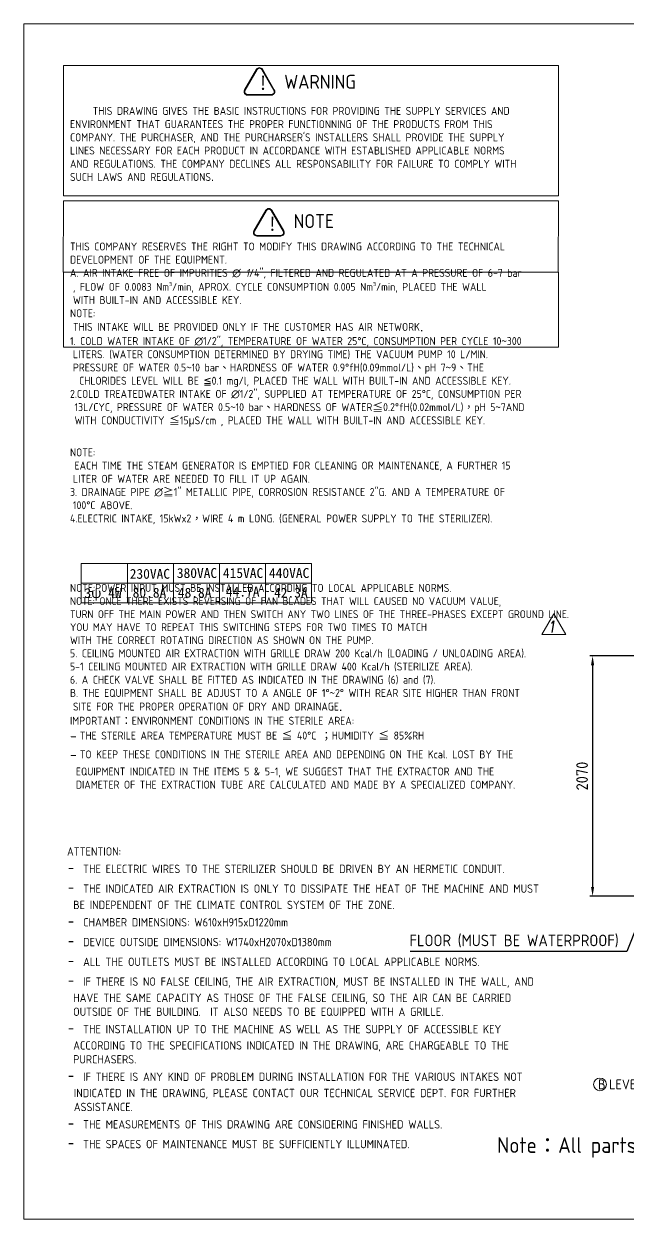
# Model space of a CAD drawing. Header units: millimetres. Extents: x -71403 to 149972, y -2963 to 10300.
# Drawn here: x 0 to 5197, y 0 to 10300 of the extents above; entities that cross this region are included whole.
import ezdxf

# ---------------------------------------------------------------- set-up
doc = ezdxf.new("R2010")
doc.units = ezdxf.units.MM
doc.header["$MEASUREMENT"] = 0
for name, color, linetype, lineweight in [('D', 3, 'Continuous', 13), ('F', 7, 'Continuous', 15), ('T', 4, 'Continuous', 15)]:
    doc.layers.add(name, color=color, linetype=linetype, lineweight=lineweight)
doc.styles.get("Standard").update_dxf_attribs({"font": 'KAIU.TTF'})
doc.styles.add('STU25', font='isocp2.shx')
doc.styles.add('Text', font='romans.shx', dxfattribs={"width": 0.8, "oblique": 10})
doc.dimstyles.new('STU25', dxfattribs={"dimscale": 40, "dimtxt": 2.5, "dimasz": 2, "dimexe": 0.6, "dimexo": 1, "dimgap": 1, "dimtad": 1, "dimdsep": 46, "dimtxsty": 'STU25', "dimcen": 2, "dimazin": 2, "dimtfac": 1, "dimtmove": 0, "dimatfit": 3, "dimfxl": 0, "dimtolj": 1, "dimtzin": 0, "dimarcsym": 0})
doc.dimstyles.new('STU25$7', dxfattribs={"dimscale": 40, "dimtxt": 2.5, "dimasz": 2, "dimexe": 1.25, "dimexo": 0.625, "dimgap": 1, "dimtad": 0, "dimdec": 4, "dimdsep": 46, "dimtxsty": 'STU25', "dimcen": 2.5, "dimazin": 2, "dimtfac": 1, "dimtdec": 4, "dimtmove": 0, "dimatfit": 3, "dimfxl": 0, "dimtolj": 1, "dimtzin": 0, "dimarcsym": 0})

# ---------------------------------------------------------------- blocks, each defined once
blk = doc.blocks.new('*D4')
at = {"layer": 'D', "color": 0, "lineweight": -2}
for p, q in [((6088, 4853), (4875, 4853)), ((4899, 4773), (4899, 2863)), ((5288, 2783), (4875, 2783))]:
    blk.add_line(p, q, dxfattribs=at)
at = {"layer": 'D', "color": 0}
for points in [[(4886, 4773), (4913, 4773), (4899, 4853)], [(4886, 2863), (4913, 2863), (4899, 2783)]]:
    blk.add_solid(points, dxfattribs=at)
at = {"layer": 'Defpoints', "color": 0}
for p in [(6128, 4853), (4899, 2783), (5328, 2783)]:
    blk.add_point(p, dxfattribs=at)
at = {"layer": 'D', "color": 0, "insert": (4809, 3818), "char_height": 100, "attachment_point": 5, "rotation": 90, "style": 'STU25'}
blk.add_mtext('\\A1;2070', dxfattribs=at)

msp = doc.modelspace()

# ---------------------------------------------------------------- hatches: boundary and pattern name
at = {"layer": 'D'}
h = msp.add_hatch(color=11, dxfattribs=at)
edge = h.paths.add_edge_path()
edge.add_line((2003.036, 9908.635), (1900.605, 9731.219))
edge.add_arc((1926.586, 9716.219), 30, 149.9999999, 270)
edge.add_line((1926.586, 9686.219), (2131.448, 9686.219))
edge.add_arc((2131.448, 9716.219), 30, 270, 389.9999999)
edge.add_line((2157.428, 9731.219), (2054.997, 9908.635))
edge.add_arc((2029.017, 9893.635), 30, 30, 150)
edge = h.paths.add_edge_path(flags=16)
edge.add_arc((2029.017, 9893.635), 24, 30, 150)
edge.add_line((2008.232, 9905.635), (1905.801, 9728.219))
edge.add_arc((1926.586, 9716.219), 24, 149.9999999, 270)
edge.add_line((1926.586, 9692.219), (2131.448, 9692.219))
edge.add_arc((2131.448, 9716.219), 24, 270, 389.9999999)
edge.add_line((2152.232, 9728.219), (2049.801, 9905.635))
h = msp.add_hatch(color=11, dxfattribs=at)
edge = h.paths.add_edge_path()
edge.add_ellipse((2007.277, 8501.395), major_axis=(30, 0), ratio=1, start_angle=149.9999999, end_angle=270)
edge.add_line((2007.277, 8471.395), (2212.138, 8471.395))
edge.add_ellipse((2212.138, 8501.395), major_axis=(30, 0), ratio=1, start_angle=270, end_angle=389.9999999)
edge.add_line((2238.119, 8516.395), (2135.688, 8693.81))
edge.add_ellipse((2109.708, 8678.81), major_axis=(30, 0), ratio=1, start_angle=30, end_angle=150)
edge.add_line((2083.727, 8693.81), (1981.296, 8516.395))
edge = h.paths.add_edge_path(flags=16)
edge.add_ellipse((2007.277, 8501.395), major_axis=(24, 0), ratio=1, start_angle=149.9999999, end_angle=270)
edge.add_line((2007.277, 8477.395), (2212.138, 8477.395))
edge.add_ellipse((2212.138, 8501.395), major_axis=(24, 0), ratio=1, start_angle=270, end_angle=389.9999999)
edge.add_line((2232.923, 8513.395), (2130.492, 8690.81))
edge.add_ellipse((2109.708, 8678.81), major_axis=(24, 0), ratio=1, start_angle=30, end_angle=150)
edge.add_line((2088.923, 8690.81), (1986.492, 8513.395))

# ---------------------------------------------------------------- linework, layer by layer
at = {"layer": 'D', "color": 11}
for p, q in [((2003.036, 9908.635), (1900.605, 9731.219)), ((2008.232, 9905.635), (1905.801, 9728.219)), ((2049.801, 9905.635), (2152.232, 9728.219)), ((2054.997, 9908.635), (2157.428, 9731.219)), ((1926.586, 9692.219), (2131.448, 9692.219)), ((1926.586, 9686.219), (2131.448, 9686.219)), ((2083.727, 8693.81), (1981.296, 8516.395)), ((2088.923, 8690.81), (1986.492, 8513.395)), ((2130.492, 8690.81), (2232.923, 8513.395)), ((2135.688, 8693.81), (2238.119, 8516.395)), ((2007.277, 8477.395), (2212.138, 8477.395)), ((2007.277, 8471.395), (2212.138, 8471.395))]:
    msp.add_line(p, q, dxfattribs=at)
at = {"layer": 'D'}
for p, q in [((494.155, 5650.904), (494.155, 5310.704)), ((494.155, 5650.904), (2478.655, 5650.904)), ((891.055, 5650.904), (891.055, 5310.704)), ((1287.955, 5650.904), (1287.955, 5310.704)), ((1684.855, 5650.904), (1684.855, 5310.704)), ((2081.755, 5650.904), (2081.755, 5310.704)), ((2478.655, 5650.904), (2478.655, 5310.704)), ((494.155, 5480.804), (2478.655, 5480.804)), ((494.155, 5310.704), (2478.655, 5310.704))]:
    msp.add_line(p, q, dxfattribs=at)
at = {"layer": 'D', "color": 11}
for points in [[(340.961, 9940.439), (4605.585, 9940.439), (4605.585, 8816.924), (340.961, 8816.924)], [(340.961, 8774.743), (4605.585, 8774.743), (4601.908, 8159.858), (337.284, 8159.858)], [(340.961, 8161.491), (4605.585, 8161.491), (4605.585, 7513.958), (340.961, 7513.958)]]:
    msp.add_lwpolyline(points, close=True, dxfattribs=at)
at = {"layer": 'D'}
msp.add_circle((4962.838, 1160.826), 55, dxfattribs=at)
at = {"layer": 'D', "color": 11}
for centre, radius, start, end in [((2029.017, 9893.635), 30, 30, 150), ((2029.017, 9893.635), 24, 30, 150), ((1926.586, 9716.219), 30, 149.9999999, 270), ((1926.586, 9716.219), 24, 149.9999999, 270), ((2131.448, 9716.219), 30, 270, 29.9999999), ((2131.448, 9716.219), 24, 270, 29.9999999), ((2109.708, 8678.81), 30, 30, 150), ((2109.708, 8678.81), 24, 30, 150), ((2007.277, 8501.395), 30, 149.9999999, 270), ((2007.277, 8501.395), 24, 149.9999999, 270), ((2212.138, 8501.395), 30, 270, 29.9999999), ((2212.138, 8501.395), 24, 270, 29.9999999)]:
    msp.add_arc(centre, radius, start, end, dxfattribs=at)
at = {"layer": 'F', "color": 6}
msp.add_lwpolyline([(0, 10300), (0, 0), (14650, 0), (14650, 10300)], close=True, dxfattribs=at)
at = {"layer": 'F', "color": 7}
msp.add_lwpolyline([(4565.044, 5216.527), (4461.165, 5036.604), (4668.922, 5036.604)], close=True, dxfattribs=at)

# ---------------------------------------------------------------- texts
at = {"layer": 'D', "color": 11, "attachment_point": 1, "style": 'STU25'}
for s, insert, char_height in [('{\\f標楷體|b0|i0|c136|p65;!}', (2019.044, 9851.959), 120), ('WARNING', (2242.859, 9861.257), 120), ('{\\A1;}\\P{\\A1;\\H0.70420x;     THIS DRAWING GIVES THE BASIC INSTRUCTIONS FOR PROVIDING THE SUPPLY SERVICES AND}\\P{\\A1;\\H0.70420x;ENVIRONMENT THAT GUARANTEES THE PROPER FUNCTIONNING OF THE PRODUCTS FROM THIS }\\P{\\A1;\\H0.70420x;COMPANY. THE PURCHASER, AND THE PURCHARSER\'S INSTALLERS SHALL PROVIDE THE SUPPLY }\\P{\\A1;\\H0.70420x;LlNES NECESSARY FOR EACH PRODUCT IN ACCORDANCE WITH ESTABLlSHED APPLlCABLE NORMS }\\P{\\A1;\\H0.70420x;AND REGULATIONS. THE COMPANY DECLlNES ALL RESPONSABILlTY FOR FAILURE TO COMPLY WITH }\\P{\\A1;\\H0.70420x;SUCH LAWS AND REGULATIONS}{\\A1;\\F????;\\H0.70420x;.}\\P{\\A1;\\F????;\\H0.70420x;}\\P{\\A1;\\F????;\\H0.70420x;}\\P{\\A1;\\F????;\\H0.70420x;}\\P{\\A1;\\Fisocp2.shx;\\H0.70420x;THIS COMPANY RESERVES THE RIGHT TO MODIFY THIS DRAWING ACCORDING TO THE TECHNICAL }\\P{\\A1;\\Fisocp2.shx;\\H0.70420x;DEVELOPMENT OF THE EQUIPMENT.}\\P{\\A1;\\Fisocp2.shx;\\H0.70420x;A. AIR INTAKE FREE OF IMPURITIES ∅ }{\\A1;\\fISOCP2|b0|i1|c0|p2;\\H0.70420x;1}{\\A1;\\Fisocp2.shx;\\H0.70420x;/4"}{\\A1;\\fISOCP2|b0|i1|c0|p2;\\H0.70420x;, }{\\A1;\\Fisocp2.shx;\\H0.70420x;FILTERED AND REGULATED AT A PRESSURE OF 6-7 bar}\\P{\\A1;\\F????;\\H0.70420x; }{\\A1;\\Fisocp2.shx;\\H0.70420x;, FLOW OF 0.0083 Nm{\\A1;\\Fisocp2.shx;\\H0.49294x;\\S3^ ;}}{\\A1;\\Fisocp2.shx;\\H0.70441x;/min, APROX. CYCLE CONSUMPTION 0.005 Nm{\\A1;\\Fisocp2.shx;\\H0.49309x;\\S3^ ;}}{\\A1;\\Fisocp2.shx;\\H0.70462x;/min, PLACED THE WALL }\\P{\\A1;\\F????;\\H0.70462x; }{\\A1;\\Fisocp2.shx;\\H0.70462x;WITH BUILT-IN AND ACCESSIBLE KEY.}\\P{\\A1;\\Fisocp2.shx;\\H0.70462x;NOTE:}\\P{\\A1;\\F????;\\H0.70462x; }{\\A1;\\Fisocp2.shx;\\H0.70462x;THIS INTAKE WILL BE PROVIDED ONLY IF THE CUSTOMER HAS AIR NETWORK}{\\A1;\\fArial|b0|i0|c0|p34;\\H0.77508x;.}\\P{\\A1;\\Fisocp2.shx;\\H0.70447x;1. COLD WATER INTAKE OF ∅1/2", TEMPERATURE OF WATER 25°C, CONSUMPTION PER CYCLE 10}{\\A1;\\f細明體|b0|i0|c136|p49;\\H0.70447x;~}{\\A1;\\Fisocp2.shx;\\H0.70447x;300 }\\P{\\A1;\\F???;\\H0.70447x; }{\\A1;\\Fisocp2.shx;\\H0.70447x;LITERS. (WATER CONSUMPTION DETERMINED BY DRYING TIME) THE VACUUM PUMP 10 L/MIN. }\\P{\\A1;\\F???;\\H0.70447x; }{\\A1;\\Fisocp2.shx;\\H0.70447x;PRESSURE OF WATER 0.5}{\\A1;\\f細明體|b0|i0|c136|p49;\\H0.70447x;~}{\\A1;\\Fisocp2.shx;\\H0.70447x;10 bar}{\\A1;\\f標楷體|b0|i0|c136|p65;\\H0.70447x;、}{\\A1;\\Fisocp2.shx;\\H0.70447x;HARDNESS OF WATER 0.9°fH(0.09mmol/L)}{\\A1;\\f標楷體|b0|i0|c136|p65;\\H0.70447x;、}{\\A1;\\Fisocp2.shx;\\H0.70447x;pH 7}{\\A1;\\f細明體|b0|i0|c136|p49;\\H0.70447x;~}{\\A1;\\Fisocp2.shx;\\H0.70447x;9}{\\A1;\\f標楷體|b0|i0|c136|p65;\\H0.70447x;、}{\\A1;\\Fisocp2.shx;\\H0.70447x;THE}\\P{\\A1;\\Fisocp2.shx;\\H0.70447x;  CHLORIDES LEVEL WILL BE }{\\A1;\\f新細明體|b0|i0|c136|p16;\\H0.70447x;≦}{\\A1;\\Fisocp2.shx;\\H0.70447x;0.1 mg/l, PLACED THE WALL WITH BUILT-IN AND ACCESSIBLE KEY.}\\P{\\A1;\\Fisocp2.shx;\\H0.70447x;2.COLD TREATEDWATER INTAKE OF ∅1/2", SUPPLIED AT TEMPERATURE OF 25°C, CONSUMPTION PER}\\P{\\A1;\\Fisocp2.shx;\\H0.70447x; 13L/CYC, PRESSURE OF WATER 0.5}{\\A1;\\f細明體|b0|i0|c136|p49;\\H0.70447x;~}{\\A1;\\Fisocp2.shx;\\H0.70447x;10 bar}{\\A1;\\f標楷體|b0|i0|c136|p65;\\H0.70447x;、}{\\A1;\\Fisocp2.shx;\\H0.70447x;HARDNESS OF WATER}{\\A1;\\f標楷體|b0|i0|c136|p65;\\H0.70447x;≦}{\\A1;\\Fisocp2.shx;\\H0.70447x;0.2°fH(0.02mmol/L)}{\\A1;\\f標楷體|b0|i0|c136|p65;\\H0.70447x;，}{\\A1;\\Fisocp2.shx;\\H0.70447x;pH 5}{\\A1;\\f細明體|b0|i0|c136|p49;\\H0.70447x;~}{\\A1;\\Fisocp2.shx;\\H0.70447x;7AND }\\P{\\A1;\\Fisocp2.shx;\\H0.70447x; WITH CONDUCTIVITY }{\\A1;\\f標楷體|b0|i0|c136|p65;\\H0.70447x;≦}{\\A1;\\Fisocp2.shx;\\H0.70447x;15}{\\A1;\\f新細明體|b0|i0|c136|p16;\\H0.70447x;μ}{\\A1;\\Fisocp2.shx;\\H0.70447x;S/cm , PLACED THE WALL WITH BUILT-IN AND ACCESSIBLE KEY.}\\P{\\A1;\\Fisocp2.shx;\\H0.70447x;}\\P{\\A1;\\Fisocp2.shx;\\H0.70447x;NOTE:}\\P{\\A1;\\Fisocp2.shx;\\H0.70447x; EACH TIME THE STEAM GENERATOR IS EMPTIED FOR CLEANING OR MAINTENANCE, A FURTHER 15 }\\P{\\A1;\\F???;\\H0.70447x; }{\\A1;\\Fisocp2.shx;\\H0.70447x;LITER OF WATER ARE NEEDED TO FILL IT UP AGAIN.}\\P{\\A1;\\Fisocp2.shx;\\H0.70447x;3. DRAINAGE PIPE ∅}{\\A1;\\f標楷體|b0|i0|c136|p65;\\H0.70447x;≧}{\\A1;\\Fisocp2.shx;\\H0.70447x;1" METALLIC PIPE, CORROSION RESISTANCE 2"G. AND A TEMPERATURE OF }\\P{\\A1;\\F???;\\H0.70447x; }{\\A1;\\Fisocp2.shx;\\H0.70447x;100°C ABOVE.}\\P{\\A1;\\Fisocp2.shx;\\H0.70447x;4.ELECTRIC INTAKE, 15kWx2}{\\A1;\\f標楷體|b0|i0|c136|p65;\\H0.70447x;，}{\\A1;\\Fisocp2.shx;\\H0.70447x;WIRE 4 m LONG. (GENERAL POWER SUPPLY TO THE STERILIZER).}\\P{\\A1;\\Fisocp2.shx;\\H0.70447x;}\\P{\\A1;\\Fisocp2.shx;\\H0.70447x;}\\P{\\A1;\\Fisocp2.shx;\\H0.70447x;}\\P{\\A1;\\Fisocp2.shx;\\H0.70447x;NOTE:POWER INPUT MUST BE INSTALLED ACCORDING TO LOCAL APPLICABLE NORMS.}\\P{\\A1;\\H0.69484x;NOTE: ONCE THERE EXISTS REVERSING OF FAN BLADES THAT WILL CAUSED NO VACUUM VALUE, }\\P{\\A1;\\H0.69484x;TURN OFF THE MAIN POWER AND THEN SWITCH ANY TWO LINES OF THE THREE-PHASES EXCEPT GROUND LINE. }\\P{\\A1;\\H0.69484x;YOU MAY HAVE TO REPEAT THIS SWITCHING STEPS FOR TWO TIMES TO MATCH }\\P{\\A1;\\H0.69484x;WITH THE CORRECT ROTATING DIRECTION AS SHOWN ON THE PUMP. }\\P{\\A1;\\Fisocp2.shx;\\H0.70447x;5. CEILING MOUNTED AIR EXTRACTION WITH GRILLE DRAW 200 Kcal/h (LOADING / UNLOADING AREA).}\\P{\\A1;\\Fisocp2.shx;\\H0.70447x;5-1 CEILING MOUNTED AIR EXTRACTION WITH GRILLE DRAW 400 Kcal/h (STERILIZE AREA).}\\P{\\A1;\\Fisocp2.shx;\\H0.70447x;6. A CHECK VALVE SHALL BE FITTED AS INDICATED IN THE DRAWING (6) and (7).}\\P{\\A1;\\Fisocp2.shx;\\H0.70447x;B. THE EQUIPMENT SHALL BE ADJUST TO A ANGLE OF 1°}{\\A1;\\f細明體|b0|i0|c136|p49;\\H0.70447x;~}{\\A1;\\Fisocp2.shx;\\H0.70447x;2° WITH REAR SITE HIGHER THAN FRONT }\\P{\\A1;\\F???;\\H0.70447x; }{\\A1;\\Fisocp2.shx;\\H0.70447x;SITE FOR THE PROPER OPERATION OF DRY AND DRAINAGE}{\\A1;\\fArial|b0|i0|c0|p34;\\H0.77492x;.}\\P{\\A1;\\Fisocp2.shx;\\H0.70433x;IMPORTANT}{\\A1;\\f標楷體|b0|i0|c136|p65;\\H0.70433x;：}{\\A1;\\Fisocp2.shx;\\H0.70433x;ENVIRONMENT CONDITIONS IN THE STERILE AREA:}\\P{\\A1;\\Fisocp2.shx;\\H1.00000x;-}{\\A1;\\F???;\\H0.70420x; }{\\A1;\\Fisocp2.shx;\\H0.70420x;THE STERILE AREA TEMPERATURE MUST BE }{\\A1;\\f標楷體|b0|i0|c136|p65;\\H0.70420x;≦}{\\A1;\\Fisocp2.shx;\\H0.70420x; 40°C }{\\A1;\\f標楷體|b0|i0|c136|p65;\\H0.70420x;；}{\\A1;\\Fisocp2.shx;\\H0.70420x;HUMIDITY }{\\A1;\\f標楷體|b0|i0|c136|p65;\\H0.70420x;≦}{\\A1;\\Fisocp2.shx;\\H0.70420x; 85%RH}\\P{\\A1;\\Fisocp2.shx;\\H1.00000x;-}{\\A1;\\F???;\\H0.70420x; }{\\A1;\\Fisocp2.shx;\\H0.70420x;TO KEEP THESE CONDITIONS IN THE STERILE AREA AND DEPENDING ON THE Kcal. LOST BY THE }\\P{\\A1;\\F???;\\H0.70420x;  }{\\A1;\\Fisocp2.shx;\\H0.70420x;EQUIPMENT INDICATED IN THE ITEMS 5 & 5-1, WE SUGGEST THAT THE EXTRACTOR AND THE }\\P{\\A1;\\F???;\\H0.70420x;  }{\\A1;\\Fisocp2.shx;\\H0.70420x;DIAMETER OF THE EXTRACTION TUBE ARE CALCULATED AND MADE BY A SPECIALIZED COMPANY.}', (397.095, 9746.017), 97), ('NOTE', (2323.55, 8660.376), 120), ('{\\f標楷體|b0|i0|c136|p65;!}', (2099.735, 8637.134), 120), ('{\\f標楷體|b0|i0|c136|p65;230VAC}', (911.743, 5603.332), 85.05), ('{\\f標楷體|b0|i0|c136|p65;380VAC}', (1317.582, 5610.347), 85.05), ('{\\f標楷體|b0|i0|c136|p65;415VAC}', (1714.482, 5610.347), 85.05), ('{\\f標楷體|b0|i0|c136|p65;440VAC}', (2111.382, 5610.347), 85.05), ('{\\f標楷體|b0|i0|c136|p65;3ψ 4W}', (521.153, 5437.724), 85.05), ('{\\f標楷體|b0|i0|c136|p65;80.8A}', (937.251, 5440.752), 85.05), ('{\\f標楷體|b0|i0|c136|p65;48.8A}', (1326.571, 5440.752), 85.05), ('{\\f標楷體|b0|i0|c136|p65;44.7A}', (1740.424, 5449.428), 85.05), ('{\\f標楷體|b0|i0|c136|p65;42.3A}', (2155.514, 5440.752), 85.05), ('\\P{\\H0.7042x;ATTENTION:\\P\\f標楷體|b0|i0|c136|p65;\\H1.42x;- \\Fisocp2.shx;\\H0.7042x;THE ELECTRIC WIRES TO THE STERILIZER SHOULD BE DRIVEN BY AN HERMETIC CONDUIT.  \\P\\f標楷體|b0|i0|c136|p65;\\H1.42x;- \\Fisocp2.shx;\\H0.7042x;THE INDICATED AIR EXTRACTION IS ONLY TO DISSIPATE THE HEAT OF THE MACHINE AND MUST \\P\\f???|b0|i0|c0|p65;  \\Fisocp2.shx;BE INDEPENDENT OF THE CLIMATE CONTROL SYSTEM OF THE ZONE.\\P\\f標楷體|b0|i0|c136|p65;\\H1.42x;- \\Fisocp2.shx;\\H0.7042x;CHAMBER DIMENSIONS: W610xH915xD1220mm\\P\\f標楷體|b0|i0|c136|p65;\\H1.42x;- \\Fisocp2.shx;\\H0.7042x;DEVICE OUTSIDE DIMENSIONS: W1740xH2070xD1380mm\\f標楷體|b0|i0|c136|p65;\\H1.42x; \\P- \\Fisocp2.shx;\\H0.7042x;ALL THE OUTLETS MUST BE INSTALLED ACCORDING TO LOCAL APPLICABLE NORMS.\\P\\f標楷體|b0|i0|c136|p65;\\H1.42x;- \\Fisocp2.shx;\\H0.7042x;IF THERE IS NO FALSE CEILING, THE AIR EXTRACTION, MUST BE INSTALLED IN THE WALL, AND \\P\\f???|b0|i0|c0|p65;  \\Fisocp2.shx;HAVE THE SAME CAPACITY AS THOSE OF THE FALSE CEILING, SO THE AIR CAN BE CARRIED \\P\\f???|b0|i0|c0|p65;  \\Fisocp2.shx;OUTSIDE OF THE BUILDING.  IT ALSO NEEDS TO BE EQUIPPED WITH A GRILLE.\\P\\f標楷體|b0|i0|c136|p65;\\H1.42x;- \\Fisocp2.shx;\\H0.7042x;THE INSTALLATION UP TO THE MACHINE AS WELL AS THE SUPPLY OF ACCESSIBLE KEY \\P\\f???|b0|i0|c0|p65;  \\Fisocp2.shx;ACCORDING TO THE SPECIFICATIONS INDICATED IN THE DRAWING, ARE CHARGEABLE TO THE \\P\\f???|b0|i0|c0|p65;  \\Fisocp2.shx;PURCHASERS.\\fArial|b0|i0|c0|p34;\\H1.087x; \\P\\f標楷體|b0|i0|c136|p65;\\H1.307x;- \\Fisocp2.shx;\\H0.7042x;IF THERE IS ANY KIND OF PROBLEM DURING INSTALLATION FOR THE VARIOUS INTAKES NOT \\P\\f???|b0|i0|c0|p65;\\H1.1x;  \\Fisocp2.shx;\\H0.9089x;INDICATED IN THE DRAWING, PLEASE CONTACT OUR TECHNICAL SERVICE DEPT. FOR FURTHER \\P\\f???|b0|i0|c0|p65;\\H1.1x;  \\Fisocp2.shx;\\H0.9089x;ASSISTANCE.\\P\\f標楷體|b0|i0|c136|p65;\\H1.42x;- \\Fisocp2.shx;\\H0.7042x;THE MEASUREMENTS OF THIS DRAWING ARE CONSIDERING FINISHED WALLS.\\P\\f標楷體|b0|i0|c136|p65;\\H1.42x;- \\Fisocp2.shx;\\H0.7042x;THE SPACES OF MAINTENANCE MUST BE SUFFICIENTLY ILLUMINATED.}', (371.282, 3374.782), 102.173745)]:
    msp.add_mtext(s, dxfattribs=dict(at, insert=insert, char_height=char_height))
at = {"layer": 'D', "insert": (3322.156, 2451.455), "char_height": 100, "attachment_point": 1}
msp.add_mtext('{\\Fisocp2.shx;FLOOR (MUST BE WATERPROOF)}', dxfattribs=at)
at = {"layer": 'D', "color": 11, "insert": (4945.287, 1203.348), "char_height": 85, "attachment_point": 1}
msp.add_mtext('{\\Fisocp2.shx;\\C3;B\\f???|b0|i0|c0|p65; \\Fisocp2.shx;LEVEL ADJUSTER}', dxfattribs=at)
at = {"layer": 'D', "color": 0, "insert": (4077.167, 705.266), "char_height": 135.00867, "attachment_point": 1, "style": 'STU25'}
msp.add_mtext('Note{\\f標楷體|b0|i0|c136|p65;：}All parts should comply with RoHS.', dxfattribs=at)
at = {"layer": 'T', "lineweight": 20, "style": 'Text', "oblique": 10, "width": 0.8}
msp.add_text('1', height=100, dxfattribs=at).set_placement((4511.194, 5054.429))

# ---------------------------------------------------------------- dimensions: what is measured, and where the dimension line sits
at = {"layer": 'D'}
dim = msp.add_linear_dim(base=(4899.173, 2782.636), p1=(6127.567, 4852.636), p2=(5327.567, 2782.636), angle=90, dimstyle='STU25', dxfattribs=at)
dim.commit()
dim.dimension.update_dxf_attribs({"geometry": '*D4', "text_midpoint": (4809.163, 3817.636)})

# ---------------------------------------------------------------- leaders
msp.add_leader([(5383.081, 2782.636), (5193.071, 2306.991), (3326.73, 2306.991)], dimstyle='STU25$7', override={"dimgap": 1, "dimtad": 0}, dxfattribs=at)

doc.saveas('drawing.dxf')
